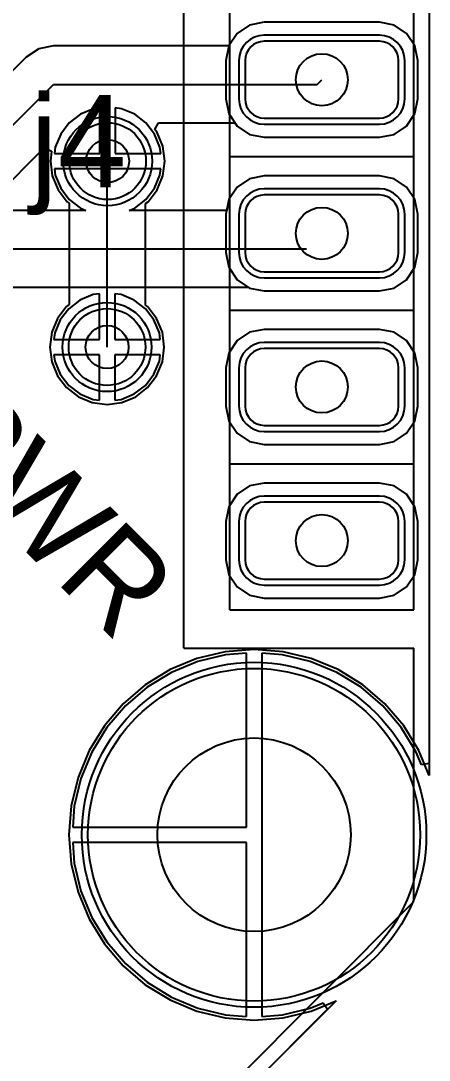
# Model space of a CAD drawing. Header units: millimetres. Extents: x 0 to 2.36, y 0 to 2.36.
# Drawn here: x 2.094 to 2.36, y 0.592 to 1.268 of the extents above; entities that cross this region are included whole.
import ezdxf

# ---------------------------------------------------------------- set-up
doc = ezdxf.new("R2010")
doc.units = ezdxf.units.MM
doc.header["$MEASUREMENT"] = 0
for name, color, linetype in [('BottomLayer', 5, 'Continuous'), ('BottomSolder', 6, 'Continuous'), ('MultiLayer', 9, 'Continuous'), ('PadHoleLayer', 156, 'Continuous'), ('TopLayer', 1, 'Continuous'), ('TopOverlay', 2, 'Continuous'), ('TopSolder', 216, 'Continuous'), ('ViaHoleLayer', 16, 'Continuous')]:
    doc.layers.add(name, color=color, linetype=linetype)

# ---------------------------------------------------------------- blocks, each defined once
blk = doc.blocks.new('___6_______5')
at = {"layer": 'BottomLayer'}
for p, q in [((0.0375, 0.525), (-0.0375, 0.525)), ((-0.05, 0.5125), (-0.05, 0.4875)), ((0.05, 0.4875), (0.05, 0.5125)), ((-0.0375, 0.475), (0.0375, 0.475)), ((0.0375, 0.425), (-0.0375, 0.425)), ((-0.05, 0.4125), (-0.05, 0.3875)), ((0.05, 0.3875), (0.05, 0.4125)), ((-0.0375, 0.375), (0.0375, 0.375)), ((0.0375, 0.325), (-0.0375, 0.325)), ((-0.05, 0.3125), (-0.05, 0.2875)), ((0.05, 0.2875), (0.05, 0.3125)), ((-0.0375, 0.275), (0.0375, 0.275)), ((0.0375, 0.225), (-0.0375, 0.225)), ((-0.05, 0.2125), (-0.05, 0.1875)), ((0.05, 0.1875), (0.05, 0.2125)), ((-0.0375, 0.175), (0.0375, 0.175)), ((0.0375, 0.125), (-0.0375, 0.125)), ((-0.05, 0.1125), (-0.05, 0.0875)), ((0.05, 0.0875), (0.05, 0.1125)), ((-0.0375, 0.075), (0.0375, 0.075)), ((0.0375, 0.025), (-0.0375, 0.025)), ((-0.05, 0.0125), (-0.05, -0.0125)), ((0.05, -0.0125), (0.05, 0.0125)), ((-0.0375, -0.025), (0.0375, -0.025))]:
    blk.add_line(p, q, dxfattribs=at)
for centre, start, end in [((-0.0375, 0.5125), 90, 180), ((0.0375, 0.5125), 0, 90), ((-0.0375, 0.4875), 180, 270), ((0.0375, 0.4875), 270, 0), ((-0.0375, 0.4125), 90, 180), ((0.0375, 0.4125), 0, 90), ((-0.0375, 0.3875), 180, 270), ((0.0375, 0.3875), 270, 0), ((-0.0375, 0.3125), 90, 180), ((0.0375, 0.3125), 0, 90), ((-0.0375, 0.2875), 180, 270), ((0.0375, 0.2875), 270, 0), ((-0.0375, 0.2125), 90, 180), ((0.0375, 0.2125), 0, 90), ((-0.0375, 0.1875), 180, 270), ((0.0375, 0.1875), 270, 0), ((-0.0375, 0.1125), 90, 180), ((0.0375, 0.1125), 0, 90), ((-0.0375, 0.0875), 180, 270), ((0.0375, 0.0875), 270, 0), ((-0.0375, 0.0125), 90, 180), ((0.0375, 0.0125), 0, 90), ((-0.0375, -0.0125), 180, 270), ((0.0375, -0.0125), 270, 0)]:
    blk.add_arc(centre, 0.0125, start, end, dxfattribs=at)
at = {"layer": 'BottomSolder'}
for p, q in [((0.0375, 0.529), (-0.0375, 0.529)), ((-0.054, 0.5125), (-0.054, 0.4875)), ((0.054, 0.4875), (0.054, 0.5125)), ((-0.0375, 0.471), (0.0375, 0.471)), ((0.0375, 0.429), (-0.0375, 0.429)), ((-0.054, 0.4125), (-0.054, 0.3875)), ((0.054, 0.3875), (0.054, 0.4125)), ((-0.0375, 0.371), (0.0375, 0.371)), ((0.0375, 0.329), (-0.0375, 0.329)), ((-0.054, 0.3125), (-0.054, 0.2875)), ((0.054, 0.2875), (0.054, 0.3125)), ((-0.0375, 0.271), (0.0375, 0.271)), ((0.0375, 0.229), (-0.0375, 0.229)), ((-0.054, 0.2125), (-0.054, 0.1875)), ((0.054, 0.1875), (0.054, 0.2125)), ((-0.0375, 0.171), (0.0375, 0.171)), ((0.0375, 0.129), (-0.0375, 0.129)), ((-0.054, 0.1125), (-0.054, 0.0875)), ((0.054, 0.0875), (0.054, 0.1125)), ((-0.0375, 0.071), (0.0375, 0.071)), ((0.0375, 0.029), (-0.0375, 0.029)), ((-0.054, 0.0125), (-0.054, -0.0125)), ((0.054, -0.0125), (0.054, 0.0125)), ((-0.0375, -0.029), (0.0375, -0.029))]:
    blk.add_line(p, q, dxfattribs=at)
for centre, start, end in [((-0.0375, 0.5125), 90, 180), ((0.0375, 0.5125), 0, 90), ((-0.0375, 0.4875), 180, 270), ((0.0375, 0.4875), 270, 0), ((-0.0375, 0.4125), 90, 180), ((0.0375, 0.4125), 0, 90), ((-0.0375, 0.3875), 180, 270), ((0.0375, 0.3875), 270, 0), ((-0.0375, 0.3125), 90, 180), ((0.0375, 0.3125), 0, 90), ((-0.0375, 0.2875), 180, 270), ((0.0375, 0.2875), 270, 0), ((-0.0375, 0.2125), 90, 180), ((0.0375, 0.2125), 0, 90), ((-0.0375, 0.1875), 180, 270), ((0.0375, 0.1875), 270, 0), ((-0.0375, 0.1125), 90, 180), ((0.0375, 0.1125), 0, 90), ((-0.0375, 0.0875), 180, 270), ((0.0375, 0.0875), 270, 0), ((-0.0375, 0.0125), 90, 180), ((0.0375, 0.0125), 0, 90), ((-0.0375, -0.0125), 180, 270), ((0.0375, -0.0125), 270, 0)]:
    blk.add_arc(centre, 0.0165, start, end, dxfattribs=at)
at = {"layer": 'MultiLayer'}
for p, q in [((0.0375, 0.525), (-0.0375, 0.525)), ((-0.05, 0.5125), (-0.05, 0.4875)), ((0.05, 0.4875), (0.05, 0.5125)), ((-0.0375, 0.475), (0.0375, 0.475)), ((0.0375, 0.425), (-0.0375, 0.425)), ((-0.05, 0.4125), (-0.05, 0.3875)), ((0.05, 0.3875), (0.05, 0.4125)), ((-0.0375, 0.375), (0.0375, 0.375)), ((0.0375, 0.325), (-0.0375, 0.325)), ((-0.05, 0.3125), (-0.05, 0.2875)), ((0.05, 0.2875), (0.05, 0.3125)), ((-0.0375, 0.275), (0.0375, 0.275)), ((0.0375, 0.225), (-0.0375, 0.225)), ((-0.05, 0.2125), (-0.05, 0.1875)), ((0.05, 0.1875), (0.05, 0.2125)), ((-0.0375, 0.175), (0.0375, 0.175)), ((0.0375, 0.125), (-0.0375, 0.125)), ((-0.05, 0.1125), (-0.05, 0.0875)), ((0.05, 0.0875), (0.05, 0.1125)), ((-0.0375, 0.075), (0.0375, 0.075)), ((0.0375, 0.025), (-0.0375, 0.025)), ((-0.05, 0.0125), (-0.05, -0.0125)), ((0.05, -0.0125), (0.05, 0.0125)), ((-0.0375, -0.025), (0.0375, -0.025))]:
    blk.add_line(p, q, dxfattribs=at)
for centre, start, end in [((-0.0375, 0.5125), 90, 180), ((0.0375, 0.5125), 0, 90), ((-0.0375, 0.4875), 180, 270), ((0.0375, 0.4875), 270, 0), ((-0.0375, 0.4125), 90, 180), ((0.0375, 0.4125), 0, 90), ((-0.0375, 0.3875), 180, 270), ((0.0375, 0.3875), 270, 0), ((-0.0375, 0.3125), 90, 180), ((0.0375, 0.3125), 0, 90), ((-0.0375, 0.2875), 180, 270), ((0.0375, 0.2875), 270, 0), ((-0.0375, 0.2125), 90, 180), ((0.0375, 0.2125), 0, 90), ((-0.0375, 0.1875), 180, 270), ((0.0375, 0.1875), 270, 0), ((-0.0375, 0.1125), 90, 180), ((0.0375, 0.1125), 0, 90), ((-0.0375, 0.0875), 180, 270), ((0.0375, 0.0875), 270, 0), ((-0.0375, 0.0125), 90, 180), ((0.0375, 0.0125), 0, 90), ((-0.0375, -0.0125), 180, 270), ((0.0375, -0.0125), 270, 0)]:
    blk.add_arc(centre, 0.0125, start, end, dxfattribs=at)
at = {"layer": 'PadHoleLayer'}
for centre in [(0, 0.5), (0, 0.4), (0, 0.3), (0, 0.2), (0, 0.1), (0, 0)]:
    blk.add_circle(centre, 0.01693, dxfattribs=at)
at = {"layer": 'TopLayer'}
for p, q in [((0.0375, 0.525), (-0.0375, 0.525)), ((-0.05, 0.5125), (-0.05, 0.4875)), ((0.05, 0.4875), (0.05, 0.5125)), ((-0.0375, 0.475), (0.0375, 0.475)), ((0.0375, 0.425), (-0.0375, 0.425)), ((-0.05, 0.4125), (-0.05, 0.3875)), ((0.05, 0.3875), (0.05, 0.4125)), ((-0.0375, 0.375), (0.0375, 0.375)), ((0.0375, 0.325), (-0.0375, 0.325)), ((-0.05, 0.3125), (-0.05, 0.2875)), ((0.05, 0.2875), (0.05, 0.3125)), ((-0.0375, 0.275), (0.0375, 0.275)), ((0.0375, 0.225), (-0.0375, 0.225)), ((-0.05, 0.2125), (-0.05, 0.1875)), ((0.05, 0.1875), (0.05, 0.2125)), ((-0.0375, 0.175), (0.0375, 0.175)), ((0.0375, 0.125), (-0.0375, 0.125)), ((-0.05, 0.1125), (-0.05, 0.0875)), ((0.05, 0.0875), (0.05, 0.1125)), ((-0.0375, 0.075), (0.0375, 0.075)), ((0.0375, 0.025), (-0.0375, 0.025)), ((-0.05, 0.0125), (-0.05, -0.0125)), ((0.05, -0.0125), (0.05, 0.0125)), ((-0.0375, -0.025), (0.0375, -0.025))]:
    blk.add_line(p, q, dxfattribs=at)
for centre, start, end in [((-0.0375, 0.5125), 90, 180), ((0.0375, 0.5125), 0, 90), ((-0.0375, 0.4875), 180, 270), ((0.0375, 0.4875), 270, 0), ((-0.0375, 0.4125), 90, 180), ((0.0375, 0.4125), 0, 90), ((-0.0375, 0.3875), 180, 270), ((0.0375, 0.3875), 270, 0), ((-0.0375, 0.3125), 90, 180), ((0.0375, 0.3125), 0, 90), ((-0.0375, 0.2875), 180, 270), ((0.0375, 0.2875), 270, 0), ((-0.0375, 0.2125), 90, 180), ((0.0375, 0.2125), 0, 90), ((-0.0375, 0.1875), 180, 270), ((0.0375, 0.1875), 270, 0), ((-0.0375, 0.1125), 90, 180), ((0.0375, 0.1125), 0, 90), ((-0.0375, 0.0875), 180, 270), ((0.0375, 0.0875), 270, 0), ((-0.0375, 0.0125), 90, 180), ((0.0375, 0.0125), 0, 90), ((-0.0375, -0.0125), 180, 270), ((0.0375, -0.0125), 270, 0)]:
    blk.add_arc(centre, 0.0125, start, end, dxfattribs=at)
at = {"layer": 'TopOverlay'}
for p, q in [((-0.06, 0.535), (0.06, 0.535)), ((-0.06, -0.045), (-0.06, 0.535)), ((0.06, -0.045), (0.06, 0.535)), ((-0.06, 0.45), (0.06, 0.45)), ((-0.06, 0.355), (0.06, 0.355)), ((-0.06, 0.25), (0.06, 0.25)), ((-0.06, 0.15), (0.06, 0.15)), ((-0.06, 0.05), (0.06, 0.05)), ((-0.06, -0.045), (0.06, -0.045))]:
    blk.add_line(p, q, dxfattribs=at)
at = {"layer": 'TopSolder'}
for p, q in [((0.0375, 0.529), (-0.0375, 0.529)), ((-0.054, 0.5125), (-0.054, 0.4875)), ((0.054, 0.4875), (0.054, 0.5125)), ((-0.0375, 0.471), (0.0375, 0.471)), ((0.0375, 0.429), (-0.0375, 0.429)), ((-0.054, 0.4125), (-0.054, 0.3875)), ((0.054, 0.3875), (0.054, 0.4125)), ((-0.0375, 0.371), (0.0375, 0.371)), ((0.0375, 0.329), (-0.0375, 0.329)), ((-0.054, 0.3125), (-0.054, 0.2875)), ((0.054, 0.2875), (0.054, 0.3125)), ((-0.0375, 0.271), (0.0375, 0.271)), ((0.0375, 0.229), (-0.0375, 0.229)), ((-0.054, 0.2125), (-0.054, 0.1875)), ((0.054, 0.1875), (0.054, 0.2125)), ((-0.0375, 0.171), (0.0375, 0.171)), ((0.0375, 0.129), (-0.0375, 0.129)), ((-0.054, 0.1125), (-0.054, 0.0875)), ((0.054, 0.0875), (0.054, 0.1125)), ((-0.0375, 0.071), (0.0375, 0.071)), ((0.0375, 0.029), (-0.0375, 0.029)), ((-0.054, 0.0125), (-0.054, -0.0125)), ((0.054, -0.0125), (0.054, 0.0125)), ((-0.0375, -0.029), (0.0375, -0.029))]:
    blk.add_line(p, q, dxfattribs=at)
for centre, start, end in [((-0.0375, 0.5125), 90, 180), ((0.0375, 0.5125), 0, 90), ((-0.0375, 0.4875), 180, 270), ((0.0375, 0.4875), 270, 0), ((-0.0375, 0.4125), 90, 180), ((0.0375, 0.4125), 0, 90), ((-0.0375, 0.3875), 180, 270), ((0.0375, 0.3875), 270, 0), ((-0.0375, 0.3125), 90, 180), ((0.0375, 0.3125), 0, 90), ((-0.0375, 0.2875), 180, 270), ((0.0375, 0.2875), 270, 0), ((-0.0375, 0.2125), 90, 180), ((0.0375, 0.2125), 0, 90), ((-0.0375, 0.1875), 180, 270), ((0.0375, 0.1875), 270, 0), ((-0.0375, 0.1125), 90, 180), ((0.0375, 0.1125), 0, 90), ((-0.0375, 0.0875), 180, 270), ((0.0375, 0.0875), 270, 0), ((-0.0375, 0.0125), 90, 180), ((0.0375, 0.0125), 0, 90), ((-0.0375, -0.0125), 180, 270), ((0.0375, -0.0125), 270, 0)]:
    blk.add_arc(centre, 0.0165, start, end, dxfattribs=at)

msp = doc.modelspace()

# ---------------------------------------------------------------- linework, layer by layer
at = {"layer": 'BottomLayer'}
for p, q in [((2.36, 1.575), (2.36, 0.785)), ((2.24294, 1.26558), (2.23484, 1.26016)), ((2.2525, 1.26748), (2.24294, 1.26558)), ((2.3275, 1.26748), (2.2525, 1.26748)), ((2.33706, 1.26558), (2.3275, 1.26748)), ((2.34516, 1.26016), (2.33706, 1.26558)), ((2.23484, 1.26016), (2.22942, 1.25206)), ((2.35058, 1.25206), (2.34516, 1.26016)), ((2.115, 1.25198), (2.10544, 1.25008)), ((2.22941, 1.25198), (2.115, 1.25198)), ((2.22942, 1.25206), (2.22941, 1.25198)), ((2.35248, 1.2425), (2.35058, 1.25206)), ((2.10544, 1.25008), (2.09734, 1.24466)), ((2.09734, 1.24466), (2.00134, 1.14866)), ((2.35248, 1.2175), (2.35248, 1.2425)), ((2.019, 1.131), (2.115, 1.227)), ((2.115, 1.227), (2.287, 1.227)), ((2.287, 1.227), (2.29, 1.23)), ((2.35058, 1.20794), (2.35248, 1.2175)), ((2.34516, 1.19984), (2.35058, 1.20794)), ((2.18124, 1.19754), (2.18345, 1.20202)), ((2.18345, 1.20202), (2.23338, 1.20202)), ((2.23338, 1.20202), (2.23484, 1.19984)), ((2.23484, 1.19984), (2.24294, 1.19442)), ((2.33706, 1.19442), (2.34516, 1.19984)), ((2.18268, 1.19566), (2.18124, 1.19754)), ((2.1864, 1.18666), (2.18268, 1.19566)), ((2.24294, 1.19442), (2.2525, 1.19252)), ((2.2525, 1.19252), (2.3275, 1.19252)), ((2.3275, 1.19252), (2.33706, 1.19442)), ((2.04398, 1.12065), (2.10916, 1.18583)), ((2.10916, 1.18583), (2.11389, 1.18349)), ((2.18768, 1.177), (2.1864, 1.18666)), ((2.11389, 1.18349), (2.11304, 1.177)), ((2.11304, 1.177), (2.11431, 1.16734)), ((2.15018, 1.17682), (2.15036, 1.177)), ((2.15018, 1.05618), (2.15018, 1.17682)), ((2.1864, 1.16734), (2.18768, 1.177)), ((2.11431, 1.16734), (2.11804, 1.15834)), ((2.18268, 1.15834), (2.1864, 1.16734)), ((2.24294, 1.16558), (2.23484, 1.16016)), ((2.2525, 1.16748), (2.24294, 1.16558)), ((2.3275, 1.16748), (2.2525, 1.16748)), ((2.33706, 1.16558), (2.3275, 1.16748)), ((2.34516, 1.16016), (2.33706, 1.16558)), ((2.11804, 1.15834), (2.12397, 1.15061)), ((2.17674, 1.15061), (2.18268, 1.15834)), ((2.23484, 1.16016), (2.22942, 1.15206)), ((2.35058, 1.15206), (2.34516, 1.16016)), ((2.12397, 1.15061), (2.1252, 1.14967)), ((2.17516, 1.14939), (2.17674, 1.15061)), ((2.22942, 1.15206), (2.22752, 1.1425)), ((2.35248, 1.1425), (2.35058, 1.15206)), ((2.1252, 1.14967), (2.1252, 1.08361)), ((2.17516, 1.08333), (2.17516, 1.14939)), ((2.22752, 1.1425), (2.22752, 1.1175)), ((2.35248, 1.1175), (2.35248, 1.1425)), ((2.22752, 1.1175), (2.22942, 1.10794)), ((2.35058, 1.10794), (2.35248, 1.1175)), ((2.22942, 1.10794), (2.23484, 1.09984)), ((2.34516, 1.09984), (2.35058, 1.10794)), ((2.23484, 1.09984), (2.24294, 1.09442)), ((2.33706, 1.09442), (2.34516, 1.09984)), ((2.24294, 1.09442), (2.2525, 1.09252)), ((2.2525, 1.09252), (2.3275, 1.09252)), ((2.3275, 1.09252), (2.33706, 1.09442)), ((2.1252, 1.08361), (2.12361, 1.08239)), ((2.17639, 1.08239), (2.17516, 1.08333)), ((2.12361, 1.08239), (2.11768, 1.07466)), ((2.18232, 1.07466), (2.17639, 1.08239)), ((2.11768, 1.07466), (2.11395, 1.06566)), ((2.18605, 1.06566), (2.18232, 1.07466)), ((2.11395, 1.06566), (2.11268, 1.056)), ((2.18732, 1.056), (2.18605, 1.06566)), ((2.24294, 1.06558), (2.23484, 1.06016)), ((2.2525, 1.06748), (2.24294, 1.06558)), ((2.3275, 1.06748), (2.2525, 1.06748)), ((2.33706, 1.06558), (2.3275, 1.06748)), ((2.34516, 1.06016), (2.33706, 1.06558)), ((2.11268, 1.056), (2.11395, 1.04634)), ((2.15, 1.056), (2.15018, 1.05618)), ((2.18605, 1.04634), (2.18732, 1.056)), ((2.23484, 1.06016), (2.22942, 1.05206)), ((2.35058, 1.05206), (2.34516, 1.06016)), ((2.22942, 1.05206), (2.22752, 1.0425)), ((2.35248, 1.0425), (2.35058, 1.05206)), ((2.11395, 1.04634), (2.11768, 1.03734)), ((2.18232, 1.03734), (2.18605, 1.04634)), ((2.22752, 1.0425), (2.22752, 1.0175)), ((2.35248, 1.0175), (2.35248, 1.0425)), ((2.11768, 1.03734), (2.12361, 1.02961)), ((2.17639, 1.02961), (2.18232, 1.03734)), ((2.12361, 1.02961), (2.13134, 1.02368)), ((2.16866, 1.02368), (2.17639, 1.02961)), ((2.13134, 1.02368), (2.14034, 1.01995)), ((2.15966, 1.01995), (2.16866, 1.02368)), ((2.14034, 1.01995), (2.15, 1.01868)), ((2.15, 1.01868), (2.15966, 1.01995)), ((2.22752, 1.0175), (2.22942, 1.00794)), ((2.35058, 1.00794), (2.35248, 1.0175)), ((2.22942, 1.00794), (2.23484, 0.99984)), ((2.34516, 0.99984), (2.35058, 1.00794)), ((2.23484, 0.99984), (2.24294, 0.99442)), ((2.33706, 0.99442), (2.34516, 0.99984)), ((2.24294, 0.99442), (2.2525, 0.99252)), ((2.2525, 0.99252), (2.3275, 0.99252)), ((2.3275, 0.99252), (2.33706, 0.99442)), ((2.24294, 0.96558), (2.23484, 0.96016)), ((2.2525, 0.96748), (2.24294, 0.96558)), ((2.3275, 0.96748), (2.2525, 0.96748)), ((2.33706, 0.96558), (2.3275, 0.96748)), ((2.34516, 0.96016), (2.33706, 0.96558)), ((2.23484, 0.96016), (2.22942, 0.95206)), ((2.35058, 0.95206), (2.34516, 0.96016)), ((2.22942, 0.95206), (2.22752, 0.9425)), ((2.35248, 0.9425), (2.35058, 0.95206)), ((2.22752, 0.9425), (2.22752, 0.9175)), ((2.35248, 0.9175), (2.35248, 0.9425)), ((2.22752, 0.9175), (2.22942, 0.90794)), ((2.35058, 0.90794), (2.35248, 0.9175)), ((2.22942, 0.90794), (2.23484, 0.89984)), ((2.34516, 0.89984), (2.35058, 0.90794)), ((2.23484, 0.89984), (2.24294, 0.89442)), ((2.24294, 0.89442), (2.2525, 0.89252)), ((2.3275, 0.89252), (2.33706, 0.89442)), ((2.33706, 0.89442), (2.34516, 0.89984)), ((2.2525, 0.89252), (2.3275, 0.89252)), ((2.22727, 0.85569), (2.20917, 0.85135)), ((2.24083, 0.85676), (2.22727, 0.85569)), ((2.24083, 0.74352), (2.24083, 0.85676)), ((2.26439, 0.85569), (2.25083, 0.85676)), ((2.25083, 0.85676), (2.25083, 0.73852)), ((2.28249, 0.85135), (2.26439, 0.85569)), ((2.20917, 0.85135), (2.19197, 0.84422)), ((2.29969, 0.84422), (2.28249, 0.85135)), ((2.19197, 0.84422), (2.1761, 0.8345)), ((2.31556, 0.8345), (2.29969, 0.84422)), ((2.1761, 0.8345), (2.16194, 0.82241)), ((2.32972, 0.82241), (2.31556, 0.8345)), ((2.16194, 0.82241), (2.14985, 0.80825)), ((2.34181, 0.80825), (2.32972, 0.82241)), ((2.14985, 0.80825), (2.14013, 0.79238)), ((2.35153, 0.79238), (2.34181, 0.80825)), ((2.14013, 0.79238), (2.133, 0.77518)), ((2.355, 0.78401), (2.35153, 0.79238)), ((2.36, 0.785), (2.355, 0.78401)), ((2.133, 0.77518), (2.12866, 0.75708)), ((2.12866, 0.75708), (2.12759, 0.74352)), ((2.12759, 0.74352), (2.24083, 0.74352)), ((2.25083, 0.73852), (2.25083, 0.62028)), ((2.24083, 0.73352), (2.12759, 0.73352)), ((2.12759, 0.73352), (2.12866, 0.71996)), ((2.24083, 0.62028), (2.24083, 0.73352)), ((2.12866, 0.71996), (2.133, 0.70186)), ((2.133, 0.70186), (2.14013, 0.68466)), ((2.14013, 0.68466), (2.14985, 0.66879)), ((2.14985, 0.66879), (2.16194, 0.65463)), ((2.16194, 0.65463), (2.1761, 0.64254)), ((2.1761, 0.64254), (2.19197, 0.63282)), ((2.19197, 0.63282), (2.20917, 0.62569)), ((2.29369, 0.62492), (1.66877, 0)), ((2.20917, 0.62569), (2.22727, 0.62135)), ((2.26439, 0.62135), (2.28249, 0.62569)), ((2.28249, 0.62569), (2.29086, 0.62916)), ((2.29086, 0.62916), (2.29369, 0.62492)), ((2.22727, 0.62135), (2.24083, 0.62028)), ((2.25083, 0.62028), (2.26439, 0.62135))]:
    msp.add_line(p, q, dxfattribs=at)
for centre, radius in [((2.15036, 1.177), 0.025), ((2.15, 1.056), 0.025), ((2.24583, 0.73852), 0.10827)]:
    msp.add_circle(centre, radius, dxfattribs=at)
at = {"layer": 'BottomSolder'}
for centre, radius in [((2.15036, 1.177), 0.029), ((2.15, 1.056), 0.029), ((2.24583, 0.73852), 0.11227)]:
    msp.add_circle(centre, radius, dxfattribs=at)
at = {"layer": 'MultiLayer'}
msp.add_circle((2.24583, 0.73852), 0.10827, dxfattribs=at)
at = {"layer": 'PadHoleLayer'}
msp.add_circle((2.24583, 0.73852), 0.06299, dxfattribs=at)
at = {"layer": 'TopLayer'}
for p, q in [((2.36, 1.58284), (2.36, 0.77716)), ((2.24294, 1.26558), (2.23484, 1.26016)), ((2.2525, 1.26748), (2.24294, 1.26558)), ((2.3275, 1.26748), (2.2525, 1.26748)), ((2.33706, 1.26558), (2.3275, 1.26748)), ((2.34516, 1.26016), (2.33706, 1.26558)), ((2.23484, 1.26016), (2.22942, 1.25206)), ((2.35058, 1.25206), (2.34516, 1.26016)), ((2.22942, 1.25206), (2.22752, 1.2425)), ((2.35248, 1.2425), (2.35058, 1.25206)), ((2.22752, 1.2425), (2.22752, 1.2175)), ((2.35248, 1.2175), (2.35248, 1.2425)), ((2.14536, 1.21164), (2.14122, 1.2111)), ((2.14536, 1.182), (2.14536, 1.21164)), ((2.15949, 1.2111), (2.15536, 1.21164)), ((2.15536, 1.21164), (2.15536, 1.182)), ((2.22752, 1.2175), (2.22942, 1.20794)), ((2.35058, 1.20794), (2.35248, 1.2175)), ((2.13271, 1.20757), (2.12539, 1.20196)), ((2.14122, 1.2111), (2.13271, 1.20757)), ((2.16801, 1.20757), (2.15949, 1.2111)), ((2.17532, 1.20196), (2.16801, 1.20757)), ((2.22942, 1.20794), (2.23484, 1.19984)), ((2.34516, 1.19984), (2.35058, 1.20794)), ((2.12539, 1.20196), (2.11978, 1.19465)), ((2.18093, 1.19465), (2.17532, 1.20196)), ((2.23484, 1.19984), (2.24294, 1.19442)), ((2.33706, 1.19442), (2.34516, 1.19984)), ((2.11978, 1.19465), (2.11626, 1.18614)), ((2.18446, 1.18614), (2.18093, 1.19465)), ((2.24294, 1.19442), (2.2525, 1.19252)), ((2.2525, 1.19252), (2.3275, 1.19252)), ((2.3275, 1.19252), (2.33706, 1.19442)), ((2.11626, 1.18614), (2.11571, 1.182)), ((2.185, 1.182), (2.18446, 1.18614)), ((2.11571, 1.182), (2.14536, 1.182)), ((2.15536, 1.182), (2.185, 1.182)), ((2.185, 1.172), (2.11571, 1.172)), ((2.11571, 1.172), (2.11626, 1.16786)), ((2.18446, 1.16786), (2.185, 1.172)), ((2.11626, 1.16786), (2.11978, 1.15935)), ((2.18093, 1.15935), (2.18446, 1.16786)), ((2.24294, 1.16558), (2.23484, 1.16016)), ((2.2525, 1.16748), (2.24294, 1.16558)), ((2.3275, 1.16748), (2.2525, 1.16748)), ((2.33706, 1.16558), (2.3275, 1.16748)), ((2.34516, 1.16016), (2.33706, 1.16558)), ((2.11978, 1.15935), (2.12539, 1.15204)), ((2.17532, 1.15204), (2.18093, 1.15935)), ((2.23484, 1.16016), (2.22942, 1.15206)), ((2.35058, 1.15206), (2.34516, 1.16016)), ((2.12539, 1.15204), (2.13271, 1.14643)), ((2.16801, 1.14643), (2.17532, 1.15204)), ((2.22942, 1.15206), (2.22801, 1.14498)), ((2.35248, 1.1425), (2.35058, 1.15206)), ((2.1362, 1.14498), (1.72211, 1.14498)), ((2.13271, 1.14643), (2.1362, 1.14498)), ((2.16451, 1.14498), (2.16801, 1.14643)), ((2.22801, 1.14498), (2.16451, 1.14498)), ((2.35248, 1.1175), (2.35248, 1.1425)), ((1.71176, 1.12), (2.28, 1.12)), ((2.35058, 1.10794), (2.35248, 1.1175)), ((2.34516, 1.09984), (2.35058, 1.10794)), ((2.33706, 1.09442), (2.34516, 1.09984)), ((1.71176, 1.09502), (2.24204, 1.09502)), ((2.14086, 1.0901), (2.13235, 1.08657)), ((2.145, 1.09064), (2.14086, 1.0901)), ((2.145, 1.061), (2.145, 1.09064)), ((2.15914, 1.0901), (2.155, 1.09064)), ((2.155, 1.09064), (2.155, 1.061)), ((2.16765, 1.08657), (2.15914, 1.0901)), ((2.24204, 1.09502), (2.24294, 1.09442)), ((2.24294, 1.09442), (2.2525, 1.09252)), ((2.2525, 1.09252), (2.3275, 1.09252)), ((2.3275, 1.09252), (2.33706, 1.09442)), ((2.13235, 1.08657), (2.12504, 1.08096)), ((2.17496, 1.08096), (2.16765, 1.08657)), ((2.12504, 1.08096), (2.11943, 1.07365)), ((2.18057, 1.07365), (2.17496, 1.08096)), ((2.11943, 1.07365), (2.1159, 1.06514)), ((2.1841, 1.06514), (2.18057, 1.07365)), ((2.1159, 1.06514), (2.11536, 1.061)), ((2.18464, 1.061), (2.1841, 1.06514)), ((2.24294, 1.06558), (2.23484, 1.06016)), ((2.2525, 1.06748), (2.24294, 1.06558)), ((2.3275, 1.06748), (2.2525, 1.06748)), ((2.33706, 1.06558), (2.3275, 1.06748)), ((2.34516, 1.06016), (2.33706, 1.06558)), ((2.11536, 1.061), (2.145, 1.061)), ((2.155, 1.061), (2.18464, 1.061)), ((2.23484, 1.06016), (2.22942, 1.05206)), ((2.35058, 1.05206), (2.34516, 1.06016)), ((2.145, 1.051), (2.11536, 1.051)), ((2.11536, 1.051), (2.1159, 1.04686)), ((2.145, 1.02136), (2.145, 1.051)), ((2.18464, 1.051), (2.155, 1.051)), ((2.155, 1.051), (2.155, 1.02136)), ((2.1841, 1.04686), (2.18464, 1.051)), ((2.22942, 1.05206), (2.22752, 1.0425)), ((2.35248, 1.0425), (2.35058, 1.05206)), ((2.1159, 1.04686), (2.11943, 1.03835)), ((2.18057, 1.03835), (2.1841, 1.04686)), ((2.22752, 1.0425), (2.22752, 1.0175)), ((2.35248, 1.0175), (2.35248, 1.0425)), ((2.11943, 1.03835), (2.12504, 1.03104)), ((2.17496, 1.03104), (2.18057, 1.03835)), ((2.12504, 1.03104), (2.13235, 1.02543)), ((2.16765, 1.02543), (2.17496, 1.03104)), ((2.13235, 1.02543), (2.14086, 1.0219)), ((2.14086, 1.0219), (2.145, 1.02136)), ((2.155, 1.02136), (2.15914, 1.0219)), ((2.15914, 1.0219), (2.16765, 1.02543)), ((2.22752, 1.0175), (2.22942, 1.00794)), ((2.35058, 1.00794), (2.35248, 1.0175)), ((2.22942, 1.00794), (2.23484, 0.99984)), ((2.34516, 0.99984), (2.35058, 1.00794)), ((2.23484, 0.99984), (2.24294, 0.99442)), ((2.33706, 0.99442), (2.34516, 0.99984)), ((2.24294, 0.99442), (2.2525, 0.99252)), ((2.2525, 0.99252), (2.3275, 0.99252)), ((2.3275, 0.99252), (2.33706, 0.99442)), ((2.24294, 0.96558), (2.23484, 0.96016)), ((2.2525, 0.96748), (2.24294, 0.96558)), ((2.3275, 0.96748), (2.2525, 0.96748)), ((2.33706, 0.96558), (2.3275, 0.96748)), ((2.34516, 0.96016), (2.33706, 0.96558)), ((2.23484, 0.96016), (2.22942, 0.95206)), ((2.35058, 0.95206), (2.34516, 0.96016)), ((2.22942, 0.95206), (2.22752, 0.9425)), ((2.35248, 0.9425), (2.35058, 0.95206)), ((2.22752, 0.9425), (2.22752, 0.9175)), ((2.35248, 0.9175), (2.35248, 0.9425)), ((2.22752, 0.9175), (2.22942, 0.90794)), ((2.35058, 0.90794), (2.35248, 0.9175)), ((2.22942, 0.90794), (2.23484, 0.89984)), ((2.34516, 0.89984), (2.35058, 0.90794)), ((2.23484, 0.89984), (2.24294, 0.89442)), ((2.24294, 0.89442), (2.2525, 0.89252)), ((2.3275, 0.89252), (2.33706, 0.89442)), ((2.33706, 0.89442), (2.34516, 0.89984)), ((2.2525, 0.89252), (2.3275, 0.89252)), ((2.20855, 0.85326), (2.19106, 0.84601)), ((2.22696, 0.85767), (2.20855, 0.85326)), ((2.24583, 0.85916), (2.22696, 0.85767)), ((2.2647, 0.85767), (2.24583, 0.85916)), ((2.28311, 0.85326), (2.2647, 0.85767)), ((2.3006, 0.84601), (2.28311, 0.85326)), ((2.19106, 0.84601), (2.17492, 0.83612)), ((2.31674, 0.83612), (2.3006, 0.84601)), ((2.17492, 0.83612), (2.16052, 0.82383)), ((2.33114, 0.82383), (2.31674, 0.83612)), ((2.16052, 0.82383), (2.14823, 0.80943)), ((2.34343, 0.80943), (2.33114, 0.82383)), ((2.14823, 0.80943), (2.13834, 0.79329)), ((2.35332, 0.79329), (2.34343, 0.80943)), ((2.13834, 0.79329), (2.13109, 0.7758)), ((2.36, 0.77716), (2.35332, 0.79329)), ((2.13109, 0.7758), (2.12668, 0.75739)), ((2.12668, 0.75739), (2.12519, 0.73852)), ((2.12519, 0.73852), (2.12668, 0.71965)), ((2.12668, 0.71965), (2.13109, 0.70124)), ((2.13109, 0.70124), (2.13834, 0.68375)), ((2.13834, 0.68375), (2.14823, 0.66761)), ((2.14823, 0.66761), (2.16052, 0.65321)), ((2.16052, 0.65321), (2.17492, 0.64092)), ((2.17492, 0.64092), (2.19106, 0.63103)), ((2.29924, 0.63047), (1.66877, 0)), ((2.19106, 0.63103), (2.20855, 0.62378)), ((2.28311, 0.62378), (2.29924, 0.63047)), ((2.20855, 0.62378), (2.22696, 0.61937)), ((2.2647, 0.61937), (2.28311, 0.62378)), ((2.22696, 0.61937), (2.24583, 0.61788)), ((2.24583, 0.61788), (2.2647, 0.61937))]:
    msp.add_line(p, q, dxfattribs=at)
for centre, radius in [((2.15036, 1.177), 0.025), ((2.15, 1.056), 0.025), ((2.24583, 0.73852), 0.10827)]:
    msp.add_circle(centre, radius, dxfattribs=at)
at = {"layer": 'TopOverlay'}
for p, q in [((2.2, 0.86), (2.2, 1.497)), ((2.2, 0.86), (2.35, 0.86)), ((2.35, 0.695), (2.35, 0.86)), ((2.14315, 0.76691), (2.14315, 0.76691)), ((1.665, 0.01), (2.35, 0.695))]:
    msp.add_line(p, q, dxfattribs=at)
at = {"layer": 'TopSolder'}
for centre, radius in [((2.15036, 1.177), 0.029), ((2.15, 1.056), 0.029), ((2.24583, 0.73852), 0.11227)]:
    msp.add_circle(centre, radius, dxfattribs=at)
at = {"layer": 'ViaHoleLayer'}
for centre in [(2.15036, 1.177), (2.15, 1.056)]:
    msp.add_circle(centre, 0.014, dxfattribs=at)

# ---------------------------------------------------------------- block references
msp.add_blockref('___6_______5', (2.29, 0.93))

# ---------------------------------------------------------------- texts
at = {"layer": 'TopOverlay'}
msp.add_text('j4', height=0.06, dxfattribs=at).set_placement((2.10002, 1.16001))
msp.add_text('RPWR', height=0.06, rotation=315, dxfattribs=at).set_placement((1.98304, 1.03655))

doc.saveas('drawing.dxf')
